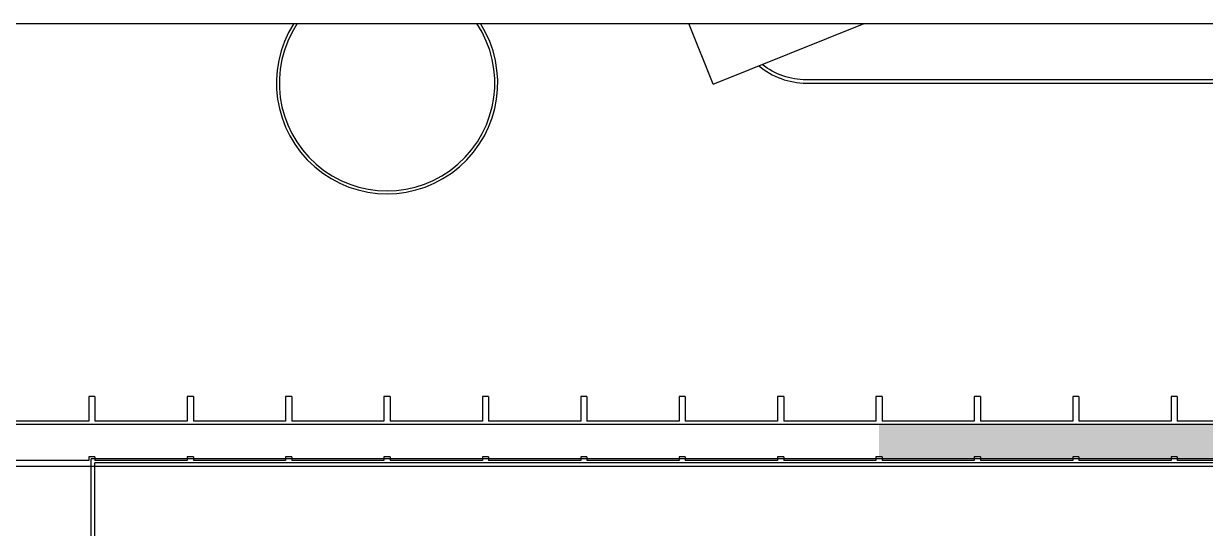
# Model space of a CAD drawing. Header units: millimetres. Extents: x 2541 to 2655, y 1921 to 2005.
# Drawn here: x 2566.87 to 2614.91, y 1984.36 to 2004.88 of the extents above; entities that cross this region are included whole.
import ezdxf

# ---------------------------------------------------------------- set-up
doc = ezdxf.new("R2010")
doc.units = ezdxf.units.MM
doc.layers.add('INST NEO - Proj Original', color=253, linetype='Continuous')

msp = doc.modelspace()

# ---------------------------------------------------------------- hatches: boundary and pattern name
at = {"layer": 'INST NEO - Proj Original'}
h = msp.add_hatch(color=256, dxfattribs=at)
h.paths.add_polyline_path([(2601.642, 1988.584), (2601.642, 1987.264), (2601.767, 1987.264), (2601.767, 1987.184), (2605.517, 1987.184), (2605.517, 1987.264), (2605.642, 1987.264), (2605.642, 1988.584)])
h.paths.add_polyline_path([(2605.642, 1988.584), (2605.642, 1987.264), (2605.767, 1987.264), (2605.767, 1987.184), (2609.517, 1987.184), (2609.517, 1987.264), (2609.642, 1987.264), (2609.642, 1988.584)])
h.paths.add_polyline_path([(2609.642, 1988.584), (2609.642, 1987.264), (2609.767, 1987.264), (2609.767, 1987.184), (2613.517, 1987.184), (2613.517, 1987.264), (2613.642, 1987.264), (2613.642, 1988.584)])
h.paths.add_polyline_path([(2613.642, 1988.584), (2613.642, 1987.264), (2613.767, 1987.264), (2613.767, 1987.184), (2617.517, 1987.184), (2617.517, 1987.264), (2617.642, 1987.264), (2617.642, 1988.584)])
h.paths.add_polyline_path([(2621.517, 1987.184), (2621.517, 1987.264), (2621.642, 1987.264), (2621.642, 1988.584), (2617.642, 1988.584), (2617.642, 1987.264), (2617.767, 1987.264), (2617.767, 1987.184)])
h.paths.add_polyline_path([(2625.517, 1987.184), (2625.517, 1988.584), (2621.642, 1988.584), (2621.642, 1987.264), (2621.767, 1987.264), (2621.767, 1987.184)])

# ---------------------------------------------------------------- linework, layer by layer
for p, q in [((2594.9, 2002.413), (2593.912, 2004.876)), ((2594.9, 2002.413), (2601.04, 2004.876)), ((2569.517, 1989.714), (2569.517, 1988.714)), ((2569.767, 1989.714), (2569.517, 1989.714)), ((2569.767, 1989.714), (2569.767, 1988.714)), ((2573.517, 1989.714), (2573.517, 1988.714)), ((2573.767, 1989.714), (2573.517, 1989.714)), ((2573.767, 1989.714), (2573.767, 1988.714)), ((2577.517, 1989.714), (2577.517, 1988.714)), ((2577.767, 1989.714), (2577.517, 1989.714)), ((2577.767, 1989.714), (2577.767, 1988.714)), ((2581.517, 1989.714), (2581.517, 1988.714)), ((2581.767, 1989.714), (2581.517, 1989.714)), ((2581.767, 1989.714), (2581.767, 1988.714)), ((2585.517, 1989.714), (2585.517, 1988.714)), ((2585.767, 1989.714), (2585.517, 1989.714)), ((2585.767, 1989.714), (2585.767, 1988.714)), ((2589.517, 1989.714), (2589.517, 1988.714)), ((2589.767, 1989.714), (2589.517, 1989.714)), ((2589.767, 1989.714), (2589.767, 1988.714)), ((2593.517, 1989.714), (2593.517, 1988.714)), ((2593.767, 1989.714), (2593.517, 1989.714)), ((2593.767, 1989.714), (2593.767, 1988.714)), ((2597.767, 1989.714), (2597.517, 1989.714)), ((2597.517, 1989.714), (2597.517, 1988.714)), ((2597.767, 1989.714), (2597.767, 1988.714)), ((2601.517, 1989.714), (2601.517, 1988.714)), ((2601.767, 1989.714), (2601.517, 1989.714)), ((2601.767, 1989.714), (2601.767, 1988.714)), ((2605.767, 1989.714), (2605.517, 1989.714)), ((2605.517, 1989.714), (2605.517, 1988.714)), ((2605.767, 1989.714), (2605.767, 1988.714)), ((2609.767, 1989.714), (2609.517, 1989.714)), ((2609.517, 1989.714), (2609.517, 1988.714)), ((2609.767, 1989.714), (2609.767, 1988.714)), ((2613.767, 1989.714), (2613.517, 1989.714)), ((2613.517, 1989.714), (2613.517, 1988.714)), ((2613.767, 1989.714), (2613.767, 1988.714)), ((2569.517, 1988.714), (2565.767, 1988.714)), ((2573.517, 1988.714), (2569.767, 1988.714)), ((2577.517, 1988.714), (2573.767, 1988.714)), ((2581.517, 1988.714), (2577.767, 1988.714)), ((2585.517, 1988.714), (2581.767, 1988.714)), ((2589.517, 1988.714), (2585.767, 1988.714)), ((2593.517, 1988.714), (2589.767, 1988.714)), ((2597.517, 1988.714), (2593.767, 1988.714)), ((2601.517, 1988.714), (2597.767, 1988.714)), ((2605.517, 1988.714), (2601.767, 1988.714)), ((2609.517, 1988.714), (2605.767, 1988.714)), ((2613.517, 1988.714), (2609.767, 1988.714)), ((2617.517, 1988.714), (2613.767, 1988.714)), ((2625.517, 1988.584), (2561.717, 1988.584)), ((2569.517, 1987.264), (2569.517, 1987.114)), ((2569.767, 1987.264), (2569.517, 1987.264)), ((2569.607, 1979.054), (2569.607, 1987.184)), ((2625.517, 1987.184), (2569.607, 1987.184)), ((2569.767, 1987.264), (2569.767, 1987.114)), ((2573.767, 1987.264), (2573.517, 1987.264)), ((2573.517, 1987.264), (2573.517, 1987.114)), ((2573.767, 1987.264), (2573.767, 1987.114)), ((2577.767, 1987.264), (2577.517, 1987.264)), ((2577.517, 1987.264), (2577.517, 1987.114)), ((2577.767, 1987.264), (2577.767, 1987.114)), ((2581.767, 1987.264), (2581.517, 1987.264)), ((2581.517, 1987.264), (2581.517, 1987.114)), ((2581.767, 1987.264), (2581.767, 1987.114)), ((2585.767, 1987.264), (2585.517, 1987.264)), ((2585.517, 1987.264), (2585.517, 1987.114)), ((2585.767, 1987.264), (2585.767, 1987.114)), ((2589.767, 1987.264), (2589.517, 1987.264)), ((2589.517, 1987.264), (2589.517, 1987.114)), ((2589.767, 1987.264), (2589.767, 1987.114)), ((2593.767, 1987.264), (2593.517, 1987.264)), ((2593.517, 1987.264), (2593.517, 1987.114)), ((2593.767, 1987.264), (2593.767, 1987.114)), ((2597.767, 1987.264), (2597.517, 1987.264)), ((2597.517, 1987.264), (2597.517, 1987.114)), ((2597.767, 1987.264), (2597.767, 1987.114)), ((2601.767, 1987.264), (2601.517, 1987.264)), ((2601.517, 1987.264), (2601.517, 1987.114)), ((2601.767, 1987.264), (2601.767, 1987.114)), ((2605.767, 1987.264), (2605.517, 1987.264)), ((2605.517, 1987.264), (2605.517, 1987.114)), ((2605.767, 1987.264), (2605.767, 1987.114)), ((2609.767, 1987.264), (2609.517, 1987.264)), ((2609.517, 1987.264), (2609.517, 1987.114)), ((2609.767, 1987.264), (2609.767, 1987.114)), ((2613.767, 1987.264), (2613.517, 1987.264)), ((2613.517, 1987.264), (2613.517, 1987.114)), ((2613.767, 1987.264), (2613.767, 1987.114)), ((2613.767, 1987.264), (2613.767, 1987.114)), ((2569.517, 1987.114), (2565.767, 1987.114)), ((2573.517, 1987.114), (2569.767, 1987.114)), ((2640.742, 1987.024), (2569.767, 1987.024)), ((2569.767, 1978.944), (2569.767, 1987.024)), ((2577.517, 1987.114), (2573.767, 1987.114)), ((2581.517, 1987.114), (2577.767, 1987.114)), ((2585.517, 1987.114), (2581.767, 1987.114)), ((2589.517, 1987.114), (2585.767, 1987.114)), ((2593.517, 1987.114), (2589.767, 1987.114)), ((2597.517, 1987.114), (2593.767, 1987.114)), ((2601.517, 1987.114), (2597.767, 1987.114)), ((2605.517, 1987.114), (2601.767, 1987.114)), ((2609.517, 1987.114), (2605.767, 1987.114)), ((2613.517, 1987.114), (2609.767, 1987.114)), ((2617.517, 1987.114), (2613.767, 1987.114))]:
    msp.add_line(p, q, dxfattribs=at)
msp.add_lwpolyline([(2540.537, 2004.876), (2654.937, 2004.876), (2654.937, 1922.776), (2540.537, 1922.776)], close=True, dxfattribs=at)
msp.add_lwpolyline([(2596.759, 2003.159, 0.176029), (2598.685, 2002.459), (2640.742, 2002.459), (2640.742, 2002.589), (2598.685, 2002.589, -0.169731), (2596.897, 2003.214)], format="xyb", dxfattribs=at)
msp.add_lwpolyline([(2625.517, 1980.984), (2625.517, 1986.864), (2561.767, 1986.864)], dxfattribs=at)
for radius, start, end in [(4.5, 147.5163, 32.4837), (4.38, 146.5112, 33.4888)]:
    msp.add_arc((2581.642, 2002.459), radius, start, end, dxfattribs=at)

doc.saveas('drawing.dxf')
